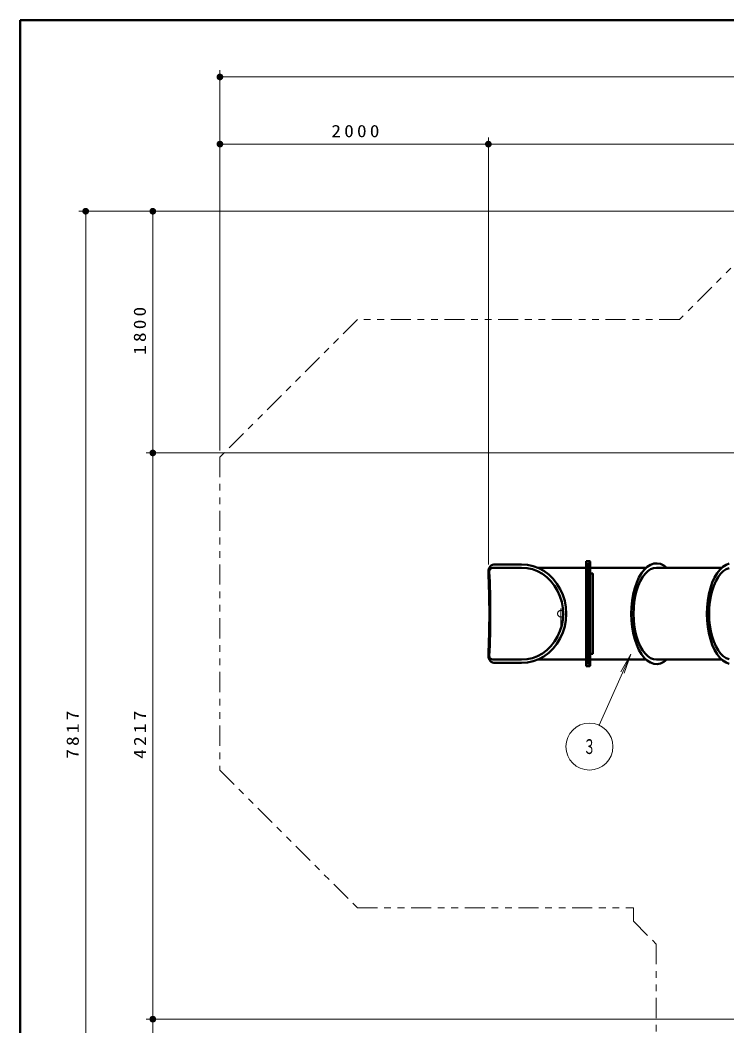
# Model space of a CAD drawing. Units: millimetres on the paper, scale 1:50. Extents: x -365 to 0, y -594 to 257.
# Drawn here: x -365 to -259.7, y 107.2 to 257 of the extents above; entities that cross this region are included whole.
import ezdxf
from ezdxf.enums import TextEntityAlignment as Align

# ---------------------------------------------------------------- set-up
doc = ezdxf.new("R2010")
doc.units = ezdxf.units.MM
for name, pattern in [('USER1', [4.5, 2.5, -2]), ('USER2', [6, 3, -1, 1, -1]), ('USER3', [8, 3, -1, 1, -1, 1, -1])]:
    doc.linetypes.add(name, pattern=pattern)
doc.layers.add('LY_1', color=7, linetype='Continuous', lineweight=13)
doc.styles.add('ＭＳ ゴシック', font='')
doc.styles.get('ＭＳ ゴシック').set_extended_font_data('MS Gothic')

# ---------------------------------------------------------------- blocks, each defined once
blk = doc.blocks.new('filled_dot')
at = {"color": 0, "linetype": 'Continuous', "lineweight": -2, "const_width": 1.25}
blk.add_lwpolyline([(-0.625, 0, 1), (0.625, 0, 1)], format="xyb", close=True, dxfattribs=at)

msp = doc.modelspace()

# ---------------------------------------------------------------- linework, layer by layer
at = {"layer": 'LY_1', "lineweight": 50}
for p, q in [((0, 257), (-365, 257)), ((-365, 257), (-365, 0))]:
    msp.add_line(p, q, dxfattribs=at)
at = {"layer": 'LY_1'}
for p, q in [((-335.228, 239.531), (-335.228, 249.531)), ((-335.228, 248.531), (-127.776, 248.531)), ((-335.228, 192.91), (-335.228, 239.531)), ((-335.228, 238.531), (-295.228, 238.531)), ((-295.228, 175.927), (-295.228, 239.531)), ((-295.228, 238.531), (-167.776, 238.531)), ((-251.631, 228.531), (-356.228, 228.531)), ((-355.228, 72.187), (-355.228, 228.531)), ((-251.631, 228.531), (-346.228, 228.531)), ((-345.228, 192.531), (-345.228, 228.531)), ((-236.72, 192.531), (-346.228, 192.531)), ((-236.72, 192.531), (-346.228, 192.531)), ((-345.228, 108.187), (-345.228, 192.531)), ((-278.742, 151.979), (-274.012, 162.542)), ((-274.012, 162.542), (-275.472, 159.922)), ((-274.012, 162.542), (-274.995, 159.708)), ((-234.72, 108.187), (-346.228, 108.187)), ((-234.72, 108.187), (-346.228, 108.187)), ((-345.228, 72.187), (-345.228, 108.187))]:
    msp.add_line(p, q, dxfattribs=at)
at = {"layer": 'LY_1', "linetype": 'USER3'}
for p, q in [((-250.631, 228.531), (-266.776, 212.387)), ((-314.751, 212.387), (-335.228, 191.91)), ((-266.776, 212.387), (-314.751, 212.387)), ((-335.228, 191.91), (-335.228, 145.264)), ((-335.228, 145.264), (-314.751, 124.787)), ((-314.751, 124.787), (-273.62, 124.787)), ((-273.62, 124.787), (-273.62, 122.775)), ((-273.62, 122.775), (-270.206, 119.361)), ((-270.206, 119.361), (-270.206, 93.56))]:
    msp.add_line(p, q, dxfattribs=at)
at = {"layer": 'LY_1', "color": 140, "lineweight": 50}
for p, q in [((-290.272, 175.427), (-294.572, 175.427)), ((-290.272, 175.927), (-294.228, 175.927)), ((-287.865, 175.427), (-280.32, 175.427)), ((-280.64, 176.387), (-280.64, 160.787)), ((-280.14, 176.387), (-280.64, 176.387)), ((-280.32, 176.087), (-280.18, 176.087)), ((-280.32, 176.087), (-280.32, 161.087)), ((-280.04, 176.287), (-280.04, 175.527)), ((-280.04, 176.087), (-280.04, 161.087)), ((-280.04, 175.527), (-280.04, 161.647)), ((-280.04, 175.427), (-271.718, 175.427)), ((-270.18, 175.427), (-260.46, 175.427)), ((-280.04, 162.647), (-280.04, 174.527)), ((-279.98, 174.587), (-279.72, 174.587)), ((-279.66, 174.527), (-279.66, 162.647)), ((-279.72, 162.587), (-279.98, 162.587)), ((-290.272, 161.747), (-294.572, 161.747)), ((-290.272, 161.247), (-294.228, 161.247)), ((-287.865, 161.747), (-280.32, 161.747)), ((-280.14, 160.787), (-280.64, 160.787)), ((-280.32, 161.087), (-280.18, 161.087)), ((-280.04, 161.747), (-271.718, 161.747)), ((-280.04, 160.887), (-280.04, 161.647)), ((-270.18, 161.747), (-260.46, 161.747))]:
    msp.add_line(p, q, dxfattribs=at)
at = {"layer": 'LY_1', "linetype": 'USER1'}
for p, q in [((-280.28, 176.247), (-280.64, 176.247)), ((-280.18, 176.147), (-280.18, 161.027)), ((-280.28, 160.927), (-280.64, 160.927))]:
    msp.add_line(p, q, dxfattribs=at)
at = {"layer": 'LY_1', "linetype": 'USER2'}
msp.add_line((-284.44, 166.362), (-284.44, 170.637), dxfattribs=at)
at = {"layer": 'LY_1', "color": 140, "lineweight": 50}
for points in [[(-290.272, 175.927), (-289.406, 175.864), (-288.554, 175.677), (-287.732, 175.368), (-286.954, 174.944), (-286.232, 174.41), (-285.579, 173.777), (-285.007, 173.055), (-284.525, 172.257), (-284.141, 171.396), (-283.862, 170.487), (-283.692, 169.545), (-283.636, 168.587), (-283.692, 167.629), (-283.862, 166.687), (-284.141, 165.778), (-284.525, 164.917), (-285.007, 164.119), (-285.579, 163.397), (-286.232, 162.764), (-286.954, 162.23), (-287.732, 161.806), (-288.554, 161.497), (-289.406, 161.31), (-290.272, 161.247)], [(-290.272, 175.427), (-289.465, 175.369), (-288.671, 175.194), (-287.905, 174.906), (-287.18, 174.511), (-286.507, 174.014), (-285.899, 173.424), (-285.366, 172.751), (-284.916, 172.007), (-284.559, 171.205), (-284.298, 170.357), (-284.141, 169.48), (-284.088, 168.587), (-284.141, 167.694), (-284.298, 166.817), (-284.559, 165.969), (-284.916, 165.167), (-285.366, 164.423), (-285.899, 163.75), (-286.507, 163.16), (-287.18, 162.663), (-287.905, 162.268), (-288.671, 161.98), (-289.465, 161.806), (-290.272, 161.747)], [(-268.642, 161.747), (-269.109, 161.4), (-269.594, 161.179), (-270.09, 161.089), (-270.588, 161.131), (-271.078, 161.305), (-271.553, 161.607), (-272.003, 162.033), (-272.421, 162.574), (-272.8, 163.221), (-273.132, 163.962), (-273.413, 164.785), (-273.636, 165.675), (-273.799, 166.617), (-273.897, 167.593), (-273.93, 168.587), (-273.897, 169.581), (-273.799, 170.557), (-273.636, 171.499), (-273.413, 172.389), (-273.132, 173.212), (-272.8, 173.953), (-272.421, 174.6), (-272.003, 175.141), (-271.553, 175.567), (-271.078, 175.869), (-270.588, 176.043), (-270.09, 176.085), (-269.594, 175.995), (-269.109, 175.774), (-268.642, 175.427)], [(-270.18, 161.747), (-270.627, 161.806), (-271.065, 161.98), (-271.489, 162.268), (-271.89, 162.663), (-272.262, 163.16), (-272.599, 163.75), (-272.894, 164.423), (-273.142, 165.167), (-273.34, 165.969), (-273.484, 166.817), (-273.571, 167.694), (-273.6, 168.587), (-273.571, 169.48), (-273.484, 170.357), (-273.34, 171.205), (-273.142, 172.007), (-272.894, 172.751), (-272.599, 173.424), (-272.262, 174.014), (-271.89, 174.511), (-271.489, 174.906), (-271.065, 175.194), (-270.627, 175.369), (-270.18, 175.427)], [(-259.33, 161.131), (-259.82, 161.305), (-260.294, 161.607), (-260.745, 162.033), (-261.163, 162.574), (-261.542, 163.221), (-261.874, 163.962), (-262.154, 164.785), (-262.378, 165.675), (-262.54, 166.617), (-262.639, 167.593), (-262.672, 168.587), (-262.639, 169.581), (-262.54, 170.557), (-262.378, 171.499), (-262.154, 172.389), (-261.874, 173.212), (-261.542, 173.953), (-261.163, 174.6), (-260.745, 175.141), (-260.294, 175.567), (-259.82, 175.869), (-259.33, 176.043)], [(-259.368, 161.806), (-259.807, 161.98), (-260.231, 162.268), (-260.632, 162.663), (-261.004, 163.16), (-261.34, 163.75), (-261.635, 164.423), (-261.884, 165.167), (-262.082, 165.969), (-262.225, 166.817), (-262.313, 167.694), (-262.342, 168.587), (-262.313, 169.48), (-262.225, 170.357), (-262.082, 171.205), (-261.884, 172.007), (-261.635, 172.751), (-261.34, 173.424), (-261.004, 174.014), (-260.632, 174.511), (-260.231, 174.906), (-259.807, 175.194), (-259.368, 175.369)]]:
    msp.add_lwpolyline(points, dxfattribs=at)
at = {"layer": 'LY_1', "linetype": 'USER1'}
msp.add_circle((-284.44, 168.587), 0.486, dxfattribs=at)
at = {"layer": 'LY_1'}
msp.add_circle((-280.172, 148.785), 3.5, dxfattribs=at)
at = {"layer": 'LY_1', "color": 140, "lineweight": 50}
for centre, radius, start, end in [((-294.228, 174.927), 1, 90, 182.73492), ((-294.572, 174.911), 0.516, 90, 182.73492), ((-280.14, 176.287), 0.1, 0, 90), ((-426.949, 168.587), 131.871, 357.26508, 2.73492), ((-426.949, 168.587), 132.011, 357.26508, 2.73492), ((-279.98, 174.527), 0.06, 90, 180), ((-279.72, 174.527), 0.06, 0, 90), ((-294.228, 162.247), 1, 177.26508, 270), ((-294.572, 162.263), 0.516, 177.26508, 270), ((-279.98, 162.647), 0.06, 180, 270), ((-279.72, 162.647), 0.06, 270, 0), ((-280.14, 160.887), 0.1, 270, 0)]:
    msp.add_arc(centre, radius, start, end, dxfattribs=at)
at = {"layer": 'LY_1', "linetype": 'USER1'}
for centre, start, end in [((-280.28, 176.147), 0, 90), ((-280.28, 161.027), 270, 0)]:
    msp.add_arc(centre, 0.1, start, end, dxfattribs=at)

# ---------------------------------------------------------------- block references
at = {"layer": 'LY_1', "xscale": 0.4, "yscale": 0.4}
for p in [(-335.228, 248.531), (-335.228, 238.531), (-295.228, 238.531)]:
    msp.add_blockref('filled_dot', p, dxfattribs=at)
for p, rotation in [((-295.228, 238.531), 180), ((-355.228, 228.531), 270), ((-345.228, 228.531), 270), ((-345.228, 192.531), 270), ((-345.228, 192.531), 90), ((-345.228, 108.187), 270), ((-345.228, 108.187), 90)]:
    msp.add_blockref('filled_dot', p, dxfattribs=dict(at, rotation=rotation))

# ---------------------------------------------------------------- texts
at = {"layer": 'LY_1', "style": 'ＭＳ ゴシック', "width": 0.6}
msp.add_text('３', height=2.199, dxfattribs=at).set_placement((-280.172, 148.785), align=Align.MIDDLE_CENTER)
at = {"layer": 'LY_1', "insert": (-314.805, 239.531), "char_height": 1.833, "attachment_point": 8, "style": 'ＭＳ ゴシック'}
msp.add_mtext('\\T1.33;\\W1.15;2000', dxfattribs=at)
at = {"layer": 'LY_1', "char_height": 1.833, "attachment_point": 8, "rotation": 90, "style": 'ＭＳ ゴシック'}
for s, insert in [('\\T1.33;\\W1.15;1800', (-346.228, 210.953)), ('\\T1.33;\\W1.15;7817', (-356.228, 150.787)), ('\\T1.33;\\W1.15;4217', (-346.228, 150.787))]:
    msp.add_mtext(s, dxfattribs=dict(at, insert=insert))

doc.saveas('drawing.dxf')
